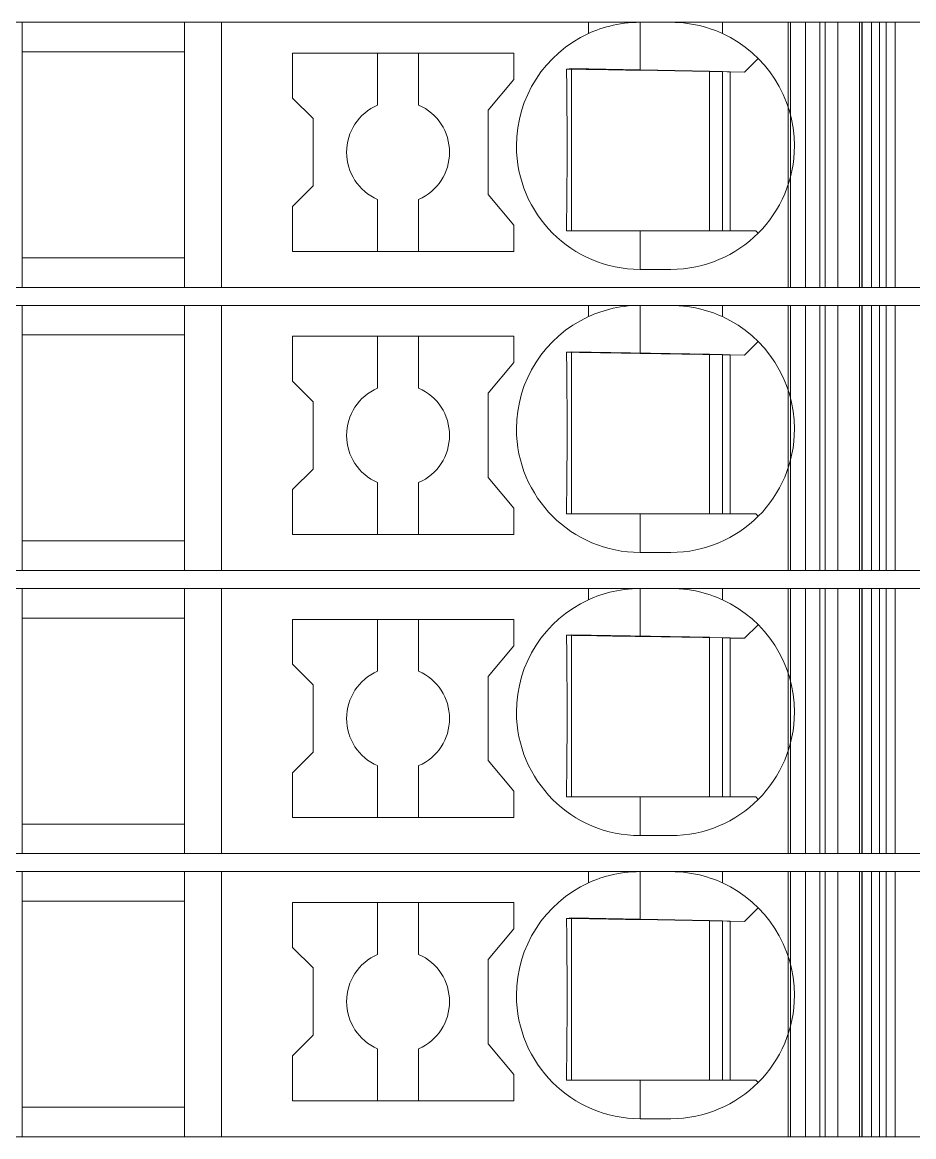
# Model space of a CAD drawing. Header units: millimetres. Extents: x 0 to 1680, y 0 to 1188.
# Drawn here: x 937.05 to 954.37, y 463.35 to 485 of the extents above; entities that cross this region are included whole.
import ezdxf
from ezdxf.enums import TextEntityAlignment as Align

# ---------------------------------------------------------------- set-up
doc = ezdxf.new("R2010")
doc.units = ezdxf.units.MM
for name, color, linetype, lineweight in [('EPLAN309', 5, 'Continuous', 5), ('EPLAN493', 5, 'Continuous', 5), ('MAIN-1', 7, 'Continuous', 5), ('MAIN-2', 7, 'Continuous', 5)]:
    doc.layers.add(name, color=color, linetype=linetype, lineweight=lineweight)
doc.styles.add('Tahoma', font='')
doc.styles.get('Tahoma').set_extended_font_data('Tahoma')

# ---------------------------------------------------------------- blocks, each defined once
blk = doc.blocks.new('EPLSYM_LibrarySPECIAL_Symbol12_Variant0_Placement8_25')
at = {"layer": 'EPLAN309', "lineweight": 13, "ltscale": 16}
blk.add_lwpolyline([(0, -5.15), (68.15, -5.15), (68.15, 0), (0, 0)], close=True, dxfattribs=at)
at = {"layer": 'EPLAN493', "color": 5, "style": 'Tahoma'}
blk.add_attdef('17_20450', text='', height=2.3478, dxfattribs=at).set_placement((0, -21.83478), align=Align.MIDDLE_RIGHT)
blk = doc.blocks.new('EPLSYM_LibrarySPECIAL_Symbol12_Variant0_Placement8_26')
at = {"layer": 'EPLAN309', "lineweight": 13, "ltscale": 16}
blk.add_lwpolyline([(0, -5.15), (68.15, -5.15), (68.15, 0), (0, 0)], close=True, dxfattribs=at)
at = {"layer": 'EPLAN493', "color": 5, "style": 'Tahoma'}
blk.add_attdef('17_20450', text='', height=2.3478, dxfattribs=at).set_placement((0, -21.83478), align=Align.MIDDLE_RIGHT)
blk = doc.blocks.new('EPLSYM_LibrarySPECIAL_Symbol12_Variant0_Placement8_27')
at = {"layer": 'EPLAN309', "lineweight": 13, "ltscale": 16}
blk.add_lwpolyline([(0, -5.15), (68.15, -5.15), (68.15, 0), (0, 0)], close=True, dxfattribs=at)
at = {"layer": 'EPLAN493', "color": 5, "style": 'Tahoma'}
blk.add_attdef('17_20450', text='', height=2.3478, dxfattribs=at).set_placement((0, -21.83478), align=Align.MIDDLE_RIGHT)
blk = doc.blocks.new('EPLSYM_LibrarySPECIAL_Symbol12_Variant0_Placement8_28')
at = {"layer": 'EPLAN309', "lineweight": 13, "ltscale": 16}
blk.add_lwpolyline([(0, -5.15), (68.15, -5.15), (68.15, 0), (0, 0)], close=True, dxfattribs=at)
at = {"layer": 'EPLAN493', "color": 5, "style": 'Tahoma'}
blk.add_attdef('17_20450', text='', height=2.3478, dxfattribs=at).set_placement((0, -21.83478), align=Align.MIDDLE_RIGHT)

msp = doc.modelspace()

# ---------------------------------------------------------------- linework, layer by layer
at = {"layer": 'MAIN-1'}
for p, q in [((937.05, 485), (940.2, 485)), ((937.05, 485), (937.05, 479.85)), ((940.919, 485), (940.2, 485)), ((940.2, 479.85), (940.2, 485)), ((948.05, 485), (940.919, 485)), ((940.919, 485), (940.919, 479.85)), ((948.05, 485), (949.05, 485)), ((948.05, 484.782), (948.05, 485)), ((948.673, 484.97), (948.601, 484.958)), ((948.746, 484.981), (948.673, 484.97)), ((948.821, 484.989), (948.746, 484.981)), ((948.897, 484.995), (948.821, 484.989)), ((948.973, 484.999), (948.897, 484.995)), ((949.05, 485), (948.973, 484.999)), ((949.05, 484.068), (949.05, 485)), ((949.05, 485), (949.65, 485)), ((949.65, 485), (949.732, 484.999)), ((950.65, 485), (949.65, 485)), ((949.732, 484.999), (949.814, 484.994)), ((949.814, 484.994), (949.896, 484.987)), ((949.896, 484.987), (949.975, 484.978)), ((949.975, 484.978), (950.053, 484.966)), ((950.053, 484.966), (950.13, 484.952)), ((950.65, 485), (953.704, 485)), ((950.65, 484.782), (950.65, 485)), ((953.832, 485), (953.704, 485)), ((953.704, 479.85), (953.704, 485)), ((953.832, 485), (954.367, 485)), ((953.832, 479.85), (953.832, 485)), ((948.102, 484.805), (948.05, 484.782)), ((948.156, 484.827), (948.102, 484.805)), ((948.213, 484.849), (948.156, 484.827)), ((948.272, 484.87), (948.213, 484.849)), ((948.333, 484.89), (948.272, 484.87)), ((948.397, 484.909), (948.333, 484.89)), ((948.463, 484.927), (948.397, 484.909)), ((948.531, 484.943), (948.463, 484.927)), ((948.601, 484.958), (948.531, 484.943)), ((950.13, 484.952), (950.204, 484.935)), ((950.204, 484.935), (950.275, 484.917)), ((950.275, 484.917), (950.345, 484.897)), ((950.345, 484.897), (950.411, 484.876)), ((950.411, 484.876), (950.475, 484.854)), ((950.475, 484.854), (950.536, 484.831)), ((950.536, 484.831), (950.594, 484.806)), ((950.594, 484.806), (950.65, 484.782)), ((937.05, 484.425), (940.2, 484.425)), ((942.3, 484.4), (942.3, 483.529)), ((942.3, 484.4), (946.6, 484.4)), ((943.95, 484.4), (943.95, 483.392)), ((944.75, 483.392), (944.75, 484.4)), ((946.6, 483.889), (946.6, 484.4)), ((951.083, 484.033), (951.347, 484.297)), ((946.1, 483.293), (946.6, 483.889)), ((947.624, 484.092), (947.625, 484.022)), ((947.685, 484.091), (947.624, 484.092)), ((947.625, 484.022), (947.625, 483.95)), ((947.625, 483.95), (947.626, 483.877)), ((947.746, 484.09), (947.685, 484.091)), ((947.721, 484.091), (947.721, 480.95)), ((947.809, 484.089), (947.746, 484.09)), ((947.873, 484.088), (947.809, 484.089)), ((947.937, 484.087), (947.873, 484.088)), ((948.003, 484.086), (947.937, 484.087)), ((948.071, 484.085), (948.003, 484.086)), ((948.14, 484.084), (948.071, 484.085)), ((948.21, 484.082), (948.14, 484.084)), ((948.283, 484.081), (948.21, 484.082)), ((948.358, 484.08), (948.283, 484.081)), ((948.435, 484.079), (948.358, 484.08)), ((948.514, 484.077), (948.435, 484.079)), ((948.597, 484.076), (948.514, 484.077)), ((948.682, 484.075), (948.597, 484.076)), ((948.771, 484.073), (948.682, 484.075)), ((948.862, 484.071), (948.771, 484.073)), ((948.955, 484.07), (948.862, 484.071)), ((949.05, 484.068), (948.955, 484.07)), ((949.05, 484.068), (951.083, 484.033)), ((950.4, 484.045), (950.4, 480.95)), ((950.65, 480.95), (950.65, 484.04)), ((950.8, 484.038), (950.8, 480.95)), ((947.626, 483.877), (947.627, 483.803)), ((947.627, 483.803), (947.628, 483.727)), ((947.628, 483.727), (947.628, 483.649)), ((942.7, 483.129), (942.3, 483.529)), ((947.628, 483.649), (947.629, 483.57)), ((947.629, 483.57), (947.63, 483.488)), ((947.63, 483.488), (947.63, 483.404)), ((946.1, 483.293), (946.1, 481.657)), ((947.63, 483.404), (947.631, 483.317)), ((947.631, 483.317), (947.631, 483.226)), ((942.7, 483.129), (942.7, 481.821)), ((947.631, 483.226), (947.632, 483.132)), ((947.632, 483.132), (947.633, 483.034)), ((947.633, 483.034), (947.633, 482.931)), ((947.633, 482.931), (947.633, 482.824)), ((947.633, 482.824), (947.633, 482.713)), ((947.633, 482.713), (947.634, 482.6)), ((947.634, 482.6), (947.633, 482.479)), ((947.633, 482.479), (947.633, 482.361)), ((947.633, 482.247), (947.632, 482.138)), ((947.633, 482.361), (947.633, 482.247)), ((947.632, 482.034), (947.631, 481.934)), ((947.631, 481.934), (947.631, 481.839)), ((947.632, 482.138), (947.632, 482.034)), ((942.7, 481.821), (942.3, 481.421)), ((947.63, 481.748), (947.629, 481.659)), ((947.631, 481.839), (947.63, 481.748)), ((943.95, 481.558), (943.95, 480.55)), ((944.75, 481.558), (944.75, 480.55)), ((946.1, 481.657), (946.6, 481.061)), ((947.629, 481.659), (947.628, 481.573)), ((947.628, 481.573), (947.628, 481.49)), ((942.3, 481.421), (942.3, 480.55)), ((947.626, 481.329), (947.625, 481.25)), ((947.627, 481.408), (947.626, 481.329)), ((947.628, 481.49), (947.627, 481.408)), ((947.624, 481.098), (947.623, 481.024)), ((947.625, 481.25), (947.624, 481.174)), ((947.624, 481.174), (947.624, 481.098)), ((946.6, 480.55), (946.6, 481.061)), ((947.623, 481.024), (947.622, 480.95)), ((947.622, 480.95), (947.683, 480.95)), ((947.683, 480.95), (947.746, 480.95)), ((947.746, 480.95), (947.809, 480.95)), ((947.809, 480.95), (947.873, 480.95)), ((947.873, 480.95), (947.939, 480.95)), ((947.939, 480.95), (948.005, 480.95)), ((948.005, 480.95), (948.074, 480.95)), ((948.074, 480.95), (948.144, 480.95)), ((948.144, 480.95), (948.215, 480.95)), ((948.215, 480.95), (948.289, 480.95)), ((948.289, 480.95), (948.364, 480.95)), ((948.364, 480.95), (948.442, 480.95)), ((948.442, 480.95), (948.522, 480.95)), ((948.522, 480.95), (948.605, 480.95)), ((948.605, 480.95), (948.69, 480.95)), ((948.69, 480.95), (948.778, 480.95)), ((948.778, 480.95), (948.867, 480.95)), ((948.867, 480.95), (948.958, 480.95)), ((948.958, 480.95), (949.05, 480.95)), ((949.05, 480.95), (951.3, 480.95)), ((949.05, 480.95), (949.05, 480.2)), ((951.347, 480.903), (951.3, 480.95)), ((937.05, 480.425), (940.2, 480.425)), ((946.6, 480.55), (942.3, 480.55)), ((949.65, 480.2), (949.05, 480.2)), ((937.05, 479.85), (940.2, 479.85)), ((940.919, 479.85), (940.2, 479.85)), ((940.919, 479.85), (953.704, 479.85)), ((952.544, 479.85), (952.544, 479.85)), ((952.65, 479.85), (952.65, 479.85)), ((953.832, 479.85), (953.704, 479.85)), ((953.832, 479.85), (954.367, 479.85)), ((937.05, 479.5), (940.2, 479.5)), ((937.05, 479.5), (937.05, 474.35)), ((940.919, 479.5), (940.2, 479.5)), ((940.2, 474.35), (940.2, 479.5)), ((948.05, 479.5), (940.919, 479.5)), ((940.919, 479.5), (940.919, 474.35)), ((948.05, 479.5), (949.05, 479.5)), ((948.05, 479.282), (948.05, 479.5)), ((948.213, 479.349), (948.156, 479.327)), ((948.272, 479.37), (948.213, 479.349)), ((948.333, 479.39), (948.272, 479.37)), ((948.397, 479.409), (948.333, 479.39)), ((948.463, 479.427), (948.397, 479.409)), ((948.531, 479.443), (948.463, 479.427)), ((948.601, 479.458), (948.531, 479.443)), ((948.673, 479.47), (948.601, 479.458)), ((948.746, 479.481), (948.673, 479.47)), ((948.821, 479.489), (948.746, 479.481)), ((948.897, 479.495), (948.821, 479.489)), ((948.973, 479.499), (948.897, 479.495)), ((949.05, 479.5), (948.973, 479.499)), ((949.05, 478.568), (949.05, 479.5)), ((949.05, 479.5), (949.65, 479.5)), ((949.65, 479.5), (949.732, 479.499)), ((950.65, 479.5), (949.65, 479.5)), ((949.732, 479.499), (949.814, 479.494)), ((949.814, 479.494), (949.896, 479.487)), ((949.896, 479.487), (949.975, 479.478)), ((949.975, 479.478), (950.053, 479.466)), ((950.053, 479.466), (950.13, 479.452)), ((950.13, 479.452), (950.204, 479.435)), ((950.204, 479.435), (950.275, 479.417)), ((950.275, 479.417), (950.345, 479.397)), ((950.345, 479.397), (950.411, 479.376)), ((950.411, 479.376), (950.475, 479.354)), ((950.475, 479.354), (950.536, 479.331)), ((950.65, 479.5), (953.704, 479.5)), ((950.65, 479.282), (950.65, 479.5)), ((953.832, 479.5), (953.704, 479.5)), ((953.704, 474.35), (953.704, 479.5)), ((953.832, 479.5), (954.367, 479.5)), ((953.832, 474.35), (953.832, 479.5)), ((948.102, 479.305), (948.05, 479.282)), ((948.156, 479.327), (948.102, 479.305)), ((950.536, 479.331), (950.594, 479.306)), ((950.594, 479.306), (950.65, 479.282)), ((937.05, 478.925), (940.2, 478.925)), ((942.3, 478.9), (942.3, 478.029)), ((942.3, 478.9), (946.6, 478.9)), ((943.95, 478.9), (943.95, 477.892)), ((944.75, 477.892), (944.75, 478.9)), ((946.6, 478.389), (946.6, 478.9)), ((951.083, 478.533), (951.347, 478.797)), ((947.624, 478.592), (947.625, 478.522)), ((947.685, 478.591), (947.624, 478.592)), ((947.625, 478.522), (947.625, 478.45)), ((947.746, 478.59), (947.685, 478.591)), ((947.721, 478.591), (947.721, 475.45)), ((947.809, 478.589), (947.746, 478.59)), ((947.873, 478.588), (947.809, 478.589)), ((947.937, 478.587), (947.873, 478.588)), ((948.003, 478.586), (947.937, 478.587)), ((948.071, 478.585), (948.003, 478.586)), ((948.14, 478.584), (948.071, 478.585)), ((948.21, 478.582), (948.14, 478.584)), ((948.283, 478.581), (948.21, 478.582)), ((948.358, 478.58), (948.283, 478.581)), ((948.435, 478.579), (948.358, 478.58)), ((948.514, 478.577), (948.435, 478.579)), ((948.597, 478.576), (948.514, 478.577)), ((948.682, 478.575), (948.597, 478.576)), ((948.771, 478.573), (948.682, 478.575)), ((948.862, 478.571), (948.771, 478.573)), ((948.955, 478.57), (948.862, 478.571)), ((949.05, 478.568), (948.955, 478.57)), ((949.05, 478.568), (951.083, 478.533)), ((950.4, 478.545), (950.4, 475.45)), ((950.65, 475.45), (950.65, 478.54)), ((950.8, 478.538), (950.8, 475.45)), ((946.1, 477.793), (946.6, 478.389)), ((947.625, 478.45), (947.626, 478.377)), ((947.626, 478.377), (947.627, 478.303)), ((947.627, 478.303), (947.628, 478.227)), ((947.628, 478.227), (947.628, 478.149)), ((947.628, 478.149), (947.629, 478.07)), ((947.629, 478.07), (947.63, 477.988)), ((942.7, 477.629), (942.3, 478.029)), ((947.63, 477.988), (947.63, 477.904)), ((947.63, 477.904), (947.631, 477.817)), ((947.631, 477.817), (947.631, 477.726)), ((942.7, 477.629), (942.7, 476.321)), ((946.1, 477.793), (946.1, 476.157)), ((947.631, 477.726), (947.632, 477.632)), ((947.632, 477.632), (947.633, 477.534)), ((947.633, 477.534), (947.633, 477.431)), ((947.633, 477.431), (947.633, 477.324)), ((947.633, 477.324), (947.633, 477.213)), ((947.633, 477.213), (947.634, 477.1)), ((947.634, 477.1), (947.633, 476.979)), ((947.633, 476.979), (947.633, 476.861)), ((947.633, 476.747), (947.632, 476.638)), ((947.633, 476.861), (947.633, 476.747)), ((947.632, 476.534), (947.631, 476.434)), ((947.632, 476.638), (947.632, 476.534)), ((942.7, 476.321), (942.3, 475.921)), ((947.631, 476.339), (947.63, 476.248)), ((947.631, 476.434), (947.631, 476.339)), ((946.1, 476.157), (946.6, 475.561)), ((947.629, 476.159), (947.628, 476.073)), ((947.63, 476.248), (947.629, 476.159)), ((942.3, 475.921), (942.3, 475.05)), ((943.95, 476.058), (943.95, 475.05)), ((944.75, 476.058), (944.75, 475.05)), ((947.627, 475.908), (947.626, 475.829)), ((947.628, 475.99), (947.627, 475.908)), ((947.628, 476.073), (947.628, 475.99)), ((947.625, 475.75), (947.624, 475.674)), ((947.624, 475.674), (947.624, 475.598)), ((947.626, 475.829), (947.625, 475.75)), ((946.6, 475.05), (946.6, 475.561)), ((947.623, 475.524), (947.622, 475.45)), ((947.622, 475.45), (947.683, 475.45)), ((947.624, 475.598), (947.623, 475.524)), ((947.683, 475.45), (947.746, 475.45)), ((947.746, 475.45), (947.809, 475.45)), ((947.809, 475.45), (947.873, 475.45)), ((947.873, 475.45), (947.939, 475.45)), ((947.939, 475.45), (948.005, 475.45)), ((948.005, 475.45), (948.074, 475.45)), ((948.074, 475.45), (948.144, 475.45)), ((948.144, 475.45), (948.215, 475.45)), ((948.215, 475.45), (948.289, 475.45)), ((948.289, 475.45), (948.364, 475.45)), ((948.364, 475.45), (948.442, 475.45)), ((948.442, 475.45), (948.522, 475.45)), ((948.522, 475.45), (948.605, 475.45)), ((948.605, 475.45), (948.69, 475.45)), ((948.69, 475.45), (948.778, 475.45)), ((948.778, 475.45), (948.867, 475.45)), ((948.867, 475.45), (948.958, 475.45)), ((948.958, 475.45), (949.05, 475.45)), ((949.05, 475.45), (951.3, 475.45)), ((949.05, 475.45), (949.05, 474.7)), ((951.347, 475.403), (951.3, 475.45)), ((946.6, 475.05), (942.3, 475.05)), ((937.05, 474.925), (940.2, 474.925)), ((949.65, 474.7), (949.05, 474.7)), ((937.05, 474.35), (940.2, 474.35)), ((940.919, 474.35), (940.2, 474.35)), ((940.919, 474.35), (953.704, 474.35)), ((952.544, 474.35), (952.544, 474.35)), ((952.65, 474.35), (952.65, 474.35)), ((953.832, 474.35), (953.704, 474.35)), ((953.832, 474.35), (954.367, 474.35)), ((937.05, 474), (940.2, 474)), ((937.05, 474), (937.05, 468.85)), ((940.919, 474), (940.2, 474)), ((940.2, 468.85), (940.2, 474)), ((948.05, 474), (940.919, 474)), ((940.919, 474), (940.919, 468.85)), ((948.05, 474), (949.05, 474)), ((948.05, 473.782), (948.05, 474)), ((948.463, 473.927), (948.397, 473.909)), ((948.531, 473.943), (948.463, 473.927)), ((948.601, 473.958), (948.531, 473.943)), ((948.673, 473.97), (948.601, 473.958)), ((948.746, 473.981), (948.673, 473.97)), ((948.821, 473.989), (948.746, 473.981)), ((948.897, 473.995), (948.821, 473.989)), ((948.973, 473.999), (948.897, 473.995)), ((949.05, 474), (948.973, 473.999)), ((949.05, 473.068), (949.05, 474)), ((949.05, 474), (949.65, 474)), ((949.65, 474), (949.732, 473.999)), ((950.65, 474), (949.65, 474)), ((949.732, 473.999), (949.814, 473.994)), ((949.814, 473.994), (949.896, 473.987)), ((949.896, 473.987), (949.975, 473.978)), ((949.975, 473.978), (950.053, 473.966)), ((950.053, 473.966), (950.13, 473.952)), ((950.13, 473.952), (950.204, 473.935)), ((950.204, 473.935), (950.275, 473.917)), ((950.65, 474), (953.704, 474)), ((950.65, 473.782), (950.65, 474)), ((953.832, 474), (953.704, 474)), ((953.704, 468.85), (953.704, 474)), ((953.832, 474), (954.367, 474)), ((953.832, 468.85), (953.832, 474)), ((948.102, 473.805), (948.05, 473.782)), ((948.156, 473.827), (948.102, 473.805)), ((948.213, 473.849), (948.156, 473.827)), ((948.272, 473.87), (948.213, 473.849)), ((948.333, 473.89), (948.272, 473.87)), ((948.397, 473.909), (948.333, 473.89)), ((950.275, 473.917), (950.345, 473.897)), ((950.345, 473.897), (950.411, 473.876)), ((950.411, 473.876), (950.475, 473.854)), ((950.475, 473.854), (950.536, 473.831)), ((950.536, 473.831), (950.594, 473.806)), ((950.594, 473.806), (950.65, 473.782)), ((937.05, 473.425), (940.2, 473.425)), ((942.3, 473.4), (942.3, 472.529)), ((942.3, 473.4), (946.6, 473.4)), ((943.95, 473.4), (943.95, 472.392)), ((944.75, 472.392), (944.75, 473.4)), ((946.6, 472.889), (946.6, 473.4)), ((951.083, 473.033), (951.347, 473.297)), ((947.624, 473.092), (947.625, 473.022)), ((947.685, 473.091), (947.624, 473.092)), ((947.746, 473.09), (947.685, 473.091)), ((947.721, 473.091), (947.721, 469.95)), ((947.809, 473.089), (947.746, 473.09)), ((947.873, 473.088), (947.809, 473.089)), ((947.937, 473.087), (947.873, 473.088)), ((948.003, 473.086), (947.937, 473.087)), ((948.071, 473.085), (948.003, 473.086)), ((948.14, 473.084), (948.071, 473.085)), ((948.21, 473.082), (948.14, 473.084)), ((948.283, 473.081), (948.21, 473.082)), ((948.358, 473.08), (948.283, 473.081)), ((948.435, 473.079), (948.358, 473.08)), ((948.514, 473.077), (948.435, 473.079)), ((948.597, 473.076), (948.514, 473.077)), ((948.682, 473.075), (948.597, 473.076)), ((948.771, 473.073), (948.682, 473.075)), ((948.862, 473.071), (948.771, 473.073)), ((948.955, 473.07), (948.862, 473.071)), ((949.05, 473.068), (948.955, 473.07)), ((949.05, 473.068), (951.083, 473.033)), ((946.1, 472.293), (946.6, 472.889)), ((947.625, 473.022), (947.625, 472.95)), ((947.625, 472.95), (947.626, 472.877)), ((947.626, 472.877), (947.627, 472.803)), ((950.4, 473.045), (950.4, 469.95)), ((950.65, 469.95), (950.65, 473.04)), ((950.8, 473.038), (950.8, 469.95)), ((947.627, 472.803), (947.628, 472.727)), ((947.628, 472.727), (947.628, 472.649)), ((947.628, 472.649), (947.629, 472.57)), ((942.7, 472.129), (942.3, 472.529)), ((947.629, 472.57), (947.63, 472.488)), ((947.63, 472.488), (947.63, 472.404)), ((947.63, 472.404), (947.631, 472.317)), ((946.1, 472.293), (946.1, 470.657)), ((947.631, 472.317), (947.631, 472.226)), ((947.631, 472.226), (947.632, 472.132)), ((942.7, 472.129), (942.7, 470.821)), ((947.632, 472.132), (947.633, 472.034)), ((947.633, 472.034), (947.633, 471.931)), ((947.633, 471.931), (947.633, 471.824)), ((947.633, 471.824), (947.633, 471.713)), ((947.633, 471.713), (947.634, 471.6)), ((947.634, 471.6), (947.633, 471.479)), ((947.633, 471.479), (947.633, 471.361)), ((947.633, 471.361), (947.633, 471.247)), ((947.633, 471.247), (947.632, 471.138)), ((947.632, 471.138), (947.632, 471.034)), ((947.632, 471.034), (947.631, 470.934)), ((947.631, 470.934), (947.631, 470.839)), ((942.7, 470.821), (942.3, 470.421)), ((947.63, 470.748), (947.629, 470.659)), ((947.631, 470.839), (947.63, 470.748)), ((943.95, 470.558), (943.95, 469.55)), ((944.75, 470.558), (944.75, 469.55)), ((946.1, 470.657), (946.6, 470.061)), ((947.628, 470.49), (947.627, 470.408)), ((947.629, 470.659), (947.628, 470.573)), ((947.628, 470.573), (947.628, 470.49)), ((942.3, 470.421), (942.3, 469.55)), ((947.625, 470.25), (947.624, 470.174)), ((947.626, 470.329), (947.625, 470.25)), ((947.627, 470.408), (947.626, 470.329)), ((946.6, 469.55), (946.6, 470.061)), ((947.623, 470.024), (947.622, 469.95)), ((947.624, 470.098), (947.623, 470.024)), ((947.624, 470.174), (947.624, 470.098)), ((947.622, 469.95), (947.683, 469.95)), ((947.683, 469.95), (947.746, 469.95)), ((947.746, 469.95), (947.809, 469.95)), ((947.809, 469.95), (947.873, 469.95)), ((947.873, 469.95), (947.939, 469.95)), ((947.939, 469.95), (948.005, 469.95)), ((948.005, 469.95), (948.074, 469.95)), ((948.074, 469.95), (948.144, 469.95)), ((948.144, 469.95), (948.215, 469.95)), ((948.215, 469.95), (948.289, 469.95)), ((948.289, 469.95), (948.364, 469.95)), ((948.364, 469.95), (948.442, 469.95)), ((948.442, 469.95), (948.522, 469.95)), ((948.522, 469.95), (948.605, 469.95)), ((948.605, 469.95), (948.69, 469.95)), ((948.69, 469.95), (948.778, 469.95)), ((948.778, 469.95), (948.867, 469.95)), ((948.867, 469.95), (948.958, 469.95)), ((948.958, 469.95), (949.05, 469.95)), ((949.05, 469.95), (951.3, 469.95)), ((949.05, 469.95), (949.05, 469.2)), ((951.347, 469.903), (951.3, 469.95)), ((937.05, 469.425), (940.2, 469.425)), ((946.6, 469.55), (942.3, 469.55)), ((949.65, 469.2), (949.05, 469.2)), ((937.05, 468.85), (940.2, 468.85)), ((940.919, 468.85), (940.2, 468.85)), ((940.919, 468.85), (953.704, 468.85)), ((952.544, 468.85), (952.544, 468.85)), ((952.65, 468.85), (952.65, 468.85)), ((953.832, 468.85), (953.704, 468.85)), ((953.832, 468.85), (954.367, 468.85)), ((937.05, 468.5), (940.2, 468.5)), ((937.05, 468.5), (937.05, 463.35)), ((940.919, 468.5), (940.2, 468.5)), ((940.2, 463.35), (940.2, 468.5)), ((948.05, 468.5), (940.919, 468.5)), ((940.919, 468.5), (940.919, 463.35)), ((948.05, 468.5), (949.05, 468.5)), ((948.05, 468.282), (948.05, 468.5)), ((948.102, 468.305), (948.05, 468.282)), ((948.156, 468.327), (948.102, 468.305)), ((948.213, 468.349), (948.156, 468.327)), ((948.272, 468.37), (948.213, 468.349)), ((948.333, 468.39), (948.272, 468.37)), ((948.397, 468.409), (948.333, 468.39)), ((948.463, 468.427), (948.397, 468.409)), ((948.531, 468.443), (948.463, 468.427)), ((948.601, 468.458), (948.531, 468.443)), ((948.673, 468.47), (948.601, 468.458)), ((948.746, 468.481), (948.673, 468.47)), ((948.821, 468.489), (948.746, 468.481)), ((948.897, 468.495), (948.821, 468.489)), ((948.973, 468.499), (948.897, 468.495)), ((949.05, 468.5), (948.973, 468.499)), ((949.05, 467.568), (949.05, 468.5)), ((949.05, 468.5), (949.65, 468.5)), ((949.65, 468.5), (949.732, 468.499)), ((950.65, 468.5), (949.65, 468.5)), ((949.732, 468.499), (949.814, 468.494)), ((949.814, 468.494), (949.896, 468.487)), ((949.896, 468.487), (949.975, 468.478)), ((949.975, 468.478), (950.053, 468.466)), ((950.053, 468.466), (950.13, 468.452)), ((950.13, 468.452), (950.204, 468.435)), ((950.204, 468.435), (950.275, 468.417)), ((950.275, 468.417), (950.345, 468.397)), ((950.345, 468.397), (950.411, 468.376)), ((950.411, 468.376), (950.475, 468.354)), ((950.475, 468.354), (950.536, 468.331)), ((950.536, 468.331), (950.594, 468.306)), ((950.594, 468.306), (950.65, 468.282)), ((950.65, 468.5), (953.704, 468.5)), ((950.65, 468.282), (950.65, 468.5)), ((953.832, 468.5), (953.704, 468.5)), ((953.704, 463.35), (953.704, 468.5)), ((953.832, 468.5), (954.367, 468.5)), ((953.832, 463.35), (953.832, 468.5)), ((937.05, 467.925), (940.2, 467.925)), ((942.3, 467.9), (942.3, 467.029)), ((942.3, 467.9), (946.6, 467.9)), ((943.95, 467.9), (943.95, 466.892)), ((944.75, 466.892), (944.75, 467.9)), ((946.6, 467.389), (946.6, 467.9)), ((951.083, 467.533), (951.347, 467.797)), ((947.624, 467.592), (947.625, 467.522)), ((947.685, 467.591), (947.624, 467.592)), ((947.625, 467.522), (947.625, 467.45)), ((947.625, 467.45), (947.626, 467.377)), ((947.746, 467.59), (947.685, 467.591)), ((947.721, 467.591), (947.721, 464.45)), ((947.809, 467.589), (947.746, 467.59)), ((947.873, 467.588), (947.809, 467.589)), ((947.937, 467.587), (947.873, 467.588)), ((948.003, 467.586), (947.937, 467.587)), ((948.071, 467.585), (948.003, 467.586)), ((948.14, 467.584), (948.071, 467.585)), ((948.21, 467.582), (948.14, 467.584)), ((948.283, 467.581), (948.21, 467.582)), ((948.358, 467.58), (948.283, 467.581)), ((948.435, 467.579), (948.358, 467.58)), ((948.514, 467.577), (948.435, 467.579)), ((948.597, 467.576), (948.514, 467.577)), ((948.682, 467.575), (948.597, 467.576)), ((948.771, 467.573), (948.682, 467.575)), ((948.862, 467.571), (948.771, 467.573)), ((948.955, 467.57), (948.862, 467.571)), ((949.05, 467.568), (948.955, 467.57)), ((949.05, 467.568), (951.083, 467.533)), ((950.4, 467.545), (950.4, 464.45)), ((950.65, 464.45), (950.65, 467.54)), ((950.8, 467.538), (950.8, 464.45)), ((946.1, 466.793), (946.6, 467.389)), ((947.626, 467.377), (947.627, 467.303)), ((947.627, 467.303), (947.628, 467.227)), ((947.628, 467.227), (947.628, 467.149)), ((942.7, 466.629), (942.3, 467.029)), ((947.628, 467.149), (947.629, 467.07)), ((947.629, 467.07), (947.63, 466.988)), ((946.1, 466.793), (946.1, 465.157)), ((947.63, 466.988), (947.63, 466.904)), ((947.63, 466.904), (947.631, 466.817)), ((947.631, 466.817), (947.631, 466.726)), ((942.7, 466.629), (942.7, 465.321)), ((947.631, 466.726), (947.632, 466.632)), ((947.632, 466.632), (947.633, 466.534)), ((947.633, 466.534), (947.633, 466.431)), ((947.633, 466.431), (947.633, 466.324)), ((947.633, 466.324), (947.633, 466.213)), ((947.633, 466.213), (947.634, 466.1)), ((947.634, 466.1), (947.633, 465.979)), ((947.633, 465.979), (947.633, 465.861)), ((947.633, 465.747), (947.632, 465.638)), ((947.633, 465.861), (947.633, 465.747)), ((947.632, 465.534), (947.631, 465.434)), ((947.632, 465.638), (947.632, 465.534)), ((942.7, 465.321), (942.3, 464.921)), ((947.631, 465.339), (947.63, 465.248)), ((947.631, 465.434), (947.631, 465.339)), ((943.95, 465.058), (943.95, 464.05)), ((944.75, 465.058), (944.75, 464.05)), ((946.1, 465.157), (946.6, 464.561)), ((947.629, 465.159), (947.628, 465.073)), ((947.628, 465.073), (947.628, 464.99)), ((947.63, 465.248), (947.629, 465.159)), ((942.3, 464.921), (942.3, 464.05)), ((947.626, 464.829), (947.625, 464.75)), ((947.627, 464.908), (947.626, 464.829)), ((947.628, 464.99), (947.627, 464.908)), ((947.625, 464.75), (947.624, 464.674)), ((947.624, 464.674), (947.624, 464.598)), ((946.6, 464.05), (946.6, 464.561)), ((947.623, 464.524), (947.622, 464.45)), ((947.622, 464.45), (947.683, 464.45)), ((947.624, 464.598), (947.623, 464.524)), ((947.683, 464.45), (947.746, 464.45)), ((947.746, 464.45), (947.809, 464.45)), ((947.809, 464.45), (947.873, 464.45)), ((947.873, 464.45), (947.939, 464.45)), ((947.939, 464.45), (948.005, 464.45)), ((948.005, 464.45), (948.074, 464.45)), ((948.074, 464.45), (948.144, 464.45)), ((948.144, 464.45), (948.215, 464.45)), ((948.215, 464.45), (948.289, 464.45)), ((948.289, 464.45), (948.364, 464.45)), ((948.364, 464.45), (948.442, 464.45)), ((948.442, 464.45), (948.522, 464.45)), ((948.522, 464.45), (948.605, 464.45)), ((948.605, 464.45), (948.69, 464.45)), ((948.69, 464.45), (948.778, 464.45)), ((948.778, 464.45), (948.867, 464.45)), ((948.867, 464.45), (948.958, 464.45)), ((948.958, 464.45), (949.05, 464.45)), ((949.05, 464.45), (951.3, 464.45)), ((949.05, 464.45), (949.05, 463.7)), ((951.347, 464.403), (951.3, 464.45)), ((946.6, 464.05), (942.3, 464.05)), ((937.05, 463.925), (940.2, 463.925)), ((949.65, 463.7), (949.05, 463.7)), ((937.05, 463.35), (940.2, 463.35)), ((940.919, 463.35), (940.2, 463.35)), ((940.919, 463.35), (953.704, 463.35)), ((952.544, 463.35), (952.544, 463.35)), ((952.65, 463.35), (952.65, 463.35)), ((953.832, 463.35), (953.704, 463.35)), ((953.832, 463.35), (954.367, 463.35))]:
    msp.add_line(p, q, dxfattribs=at)
for centre, radius, start, end in [((949.05, 482.6), 2.4, 114.6244, 180), ((949.65, 482.6), 2.4, 0, 65.3756), ((944.35, 482.475), 1, 113.5782, 180), ((944.35, 482.475), 1, 0, 66.4218), ((949.05, 482.6), 2.4, 180, 270), ((949.65, 482.6), 2.4, 270, 0), ((944.35, 482.475), 1, 180, 246.4218), ((944.35, 482.475), 1, 293.5782, 0), ((949.05, 477.1), 2.4, 114.6244, 180), ((949.65, 477.1), 2.4, 0, 65.3756), ((944.35, 476.975), 1, 113.5782, 180), ((944.35, 476.975), 1, 0, 66.4218), ((944.35, 476.975), 1, 180, 246.4218), ((944.35, 476.975), 1, 293.5782, 0), ((949.05, 477.1), 2.4, 180, 270), ((949.65, 477.1), 2.4, 270, 0), ((949.05, 471.6), 2.4, 114.6244, 180), ((949.65, 471.6), 2.4, 0, 65.3756), ((944.35, 471.475), 1, 113.5782, 180), ((944.35, 471.475), 1, 0, 66.4218), ((949.05, 471.6), 2.4, 180, 270), ((949.65, 471.6), 2.4, 270, 0), ((944.35, 471.475), 1, 180, 246.4218), ((944.35, 471.475), 1, 293.5782, 0), ((949.05, 466.1), 2.4, 114.6244, 180), ((949.65, 466.1), 2.4, 0, 65.3756), ((944.35, 465.975), 1, 113.5782, 180), ((944.35, 465.975), 1, 0, 66.4218), ((944.35, 465.975), 1, 180, 246.4218), ((944.35, 465.975), 1, 293.5782, 0), ((949.05, 466.1), 2.4, 180, 270), ((949.65, 466.1), 2.4, 270, 0)]:
    msp.add_arc(centre, radius, start, end, dxfattribs=at)
at = {"layer": 'MAIN-2'}
for p, q in [((951.931, 479.85), (951.931, 485)), ((951.971, 485), (951.971, 479.85)), ((952.262, 485), (952.262, 479.85)), ((952.544, 479.85), (952.544, 485)), ((952.65, 479.85), (952.65, 485)), ((952.891, 485), (952.891, 479.85)), ((953.316, 485), (953.316, 479.85)), ((953.361, 485), (953.361, 479.85)), ((953.363, 479.85), (953.363, 485)), ((953.55, 485), (953.55, 479.85)), ((954.008, 479.85), (954.008, 485)), ((947.721, 484.1), (947.624, 484.092)), ((947.721, 484.1), (947.721, 484.091)), ((950.4, 484.053), (947.721, 484.1)), ((950.4, 484.048), (950.4, 484.053)), ((950.65, 484.043), (950.4, 484.048)), ((950.4, 484.048), (950.4, 484.045)), ((950.65, 484.043), (950.65, 484.042)), ((950.8, 484.039), (950.65, 484.042)), ((950.65, 484.04), (950.65, 484.042)), ((950.8, 484.038), (950.8, 484.039)), ((950.8, 484.038), (951.083, 484.033)), ((950.8, 484.038), (950.8, 484.038)), ((950.4, 480.95), (950.4, 480.95)), ((950.65, 480.95), (950.65, 480.95)), ((951.347, 480.903), (951.347, 480.903)), ((951.931, 474.35), (951.931, 479.5)), ((951.971, 479.5), (951.971, 474.35)), ((952.262, 479.5), (952.262, 474.35)), ((952.544, 474.35), (952.544, 479.5)), ((952.65, 474.35), (952.65, 479.5)), ((952.891, 479.5), (952.891, 474.35)), ((953.316, 479.5), (953.316, 474.35)), ((953.361, 479.5), (953.361, 474.35)), ((953.363, 474.35), (953.363, 479.5)), ((953.55, 479.5), (953.55, 474.35)), ((954.008, 474.35), (954.008, 479.5)), ((947.721, 478.6), (947.624, 478.592)), ((947.721, 478.6), (947.721, 478.591)), ((950.4, 478.553), (947.721, 478.6)), ((950.4, 478.548), (950.4, 478.553)), ((950.65, 478.543), (950.4, 478.548)), ((950.4, 478.548), (950.4, 478.545)), ((950.65, 478.543), (950.65, 478.542)), ((950.8, 478.539), (950.65, 478.542)), ((950.65, 478.54), (950.65, 478.542)), ((950.8, 478.538), (950.8, 478.539)), ((950.8, 478.538), (951.083, 478.533)), ((950.8, 478.538), (950.8, 478.538)), ((950.4, 475.45), (950.4, 475.45)), ((950.65, 475.45), (950.65, 475.45)), ((951.347, 475.403), (951.347, 475.403)), ((951.931, 468.85), (951.931, 474)), ((951.971, 474), (951.971, 468.85)), ((952.262, 474), (952.262, 468.85)), ((952.544, 468.85), (952.544, 474)), ((952.65, 468.85), (952.65, 474)), ((952.891, 474), (952.891, 468.85)), ((953.316, 474), (953.316, 468.85)), ((953.361, 474), (953.361, 468.85)), ((953.363, 468.85), (953.363, 474)), ((953.55, 474), (953.55, 468.85)), ((954.008, 468.85), (954.008, 474)), ((947.721, 473.1), (947.624, 473.092)), ((947.721, 473.1), (947.721, 473.091)), ((950.4, 473.053), (947.721, 473.1)), ((950.4, 473.048), (950.4, 473.053)), ((950.65, 473.043), (950.4, 473.048)), ((950.4, 473.048), (950.4, 473.045)), ((950.65, 473.043), (950.65, 473.042)), ((950.8, 473.039), (950.65, 473.042)), ((950.65, 473.04), (950.65, 473.042)), ((950.8, 473.038), (950.8, 473.039)), ((950.8, 473.038), (951.083, 473.033)), ((950.8, 473.038), (950.8, 473.038)), ((950.4, 469.95), (950.4, 469.95)), ((950.65, 469.95), (950.65, 469.95)), ((951.347, 469.903), (951.347, 469.903)), ((951.931, 463.35), (951.931, 468.5)), ((951.971, 468.5), (951.971, 463.35)), ((952.262, 468.5), (952.262, 463.35)), ((952.544, 463.35), (952.544, 468.5)), ((952.65, 463.35), (952.65, 468.5)), ((952.891, 468.5), (952.891, 463.35)), ((953.316, 468.5), (953.316, 463.35)), ((953.361, 468.5), (953.361, 463.35)), ((953.363, 463.35), (953.363, 468.5)), ((953.55, 468.5), (953.55, 463.35)), ((954.008, 463.35), (954.008, 468.5)), ((947.721, 467.6), (947.624, 467.592)), ((947.721, 467.6), (947.721, 467.591)), ((950.4, 467.553), (947.721, 467.6)), ((950.4, 467.548), (950.4, 467.553)), ((950.65, 467.543), (950.4, 467.548)), ((950.4, 467.548), (950.4, 467.545)), ((950.65, 467.543), (950.65, 467.542)), ((950.8, 467.539), (950.65, 467.542)), ((950.65, 467.54), (950.65, 467.542)), ((950.8, 467.538), (950.8, 467.539)), ((950.8, 467.538), (951.083, 467.533)), ((950.8, 467.538), (950.8, 467.538)), ((950.4, 464.45), (950.4, 464.45)), ((950.65, 464.45), (950.65, 464.45)), ((951.347, 464.403), (951.347, 464.403))]:
    msp.add_line(p, q, dxfattribs=at)

# ---------------------------------------------------------------- block references
for name, p in [('EPLSYM_LibrarySPECIAL_Symbol12_Variant0_Placement8_25', (901, 485)), ('EPLSYM_LibrarySPECIAL_Symbol12_Variant0_Placement8_26', (901, 479.5)), ('EPLSYM_LibrarySPECIAL_Symbol12_Variant0_Placement8_27', (901, 474)), ('EPLSYM_LibrarySPECIAL_Symbol12_Variant0_Placement8_28', (901, 468.5))]:
    msp.add_blockref(name, p)

doc.saveas('drawing.dxf')
